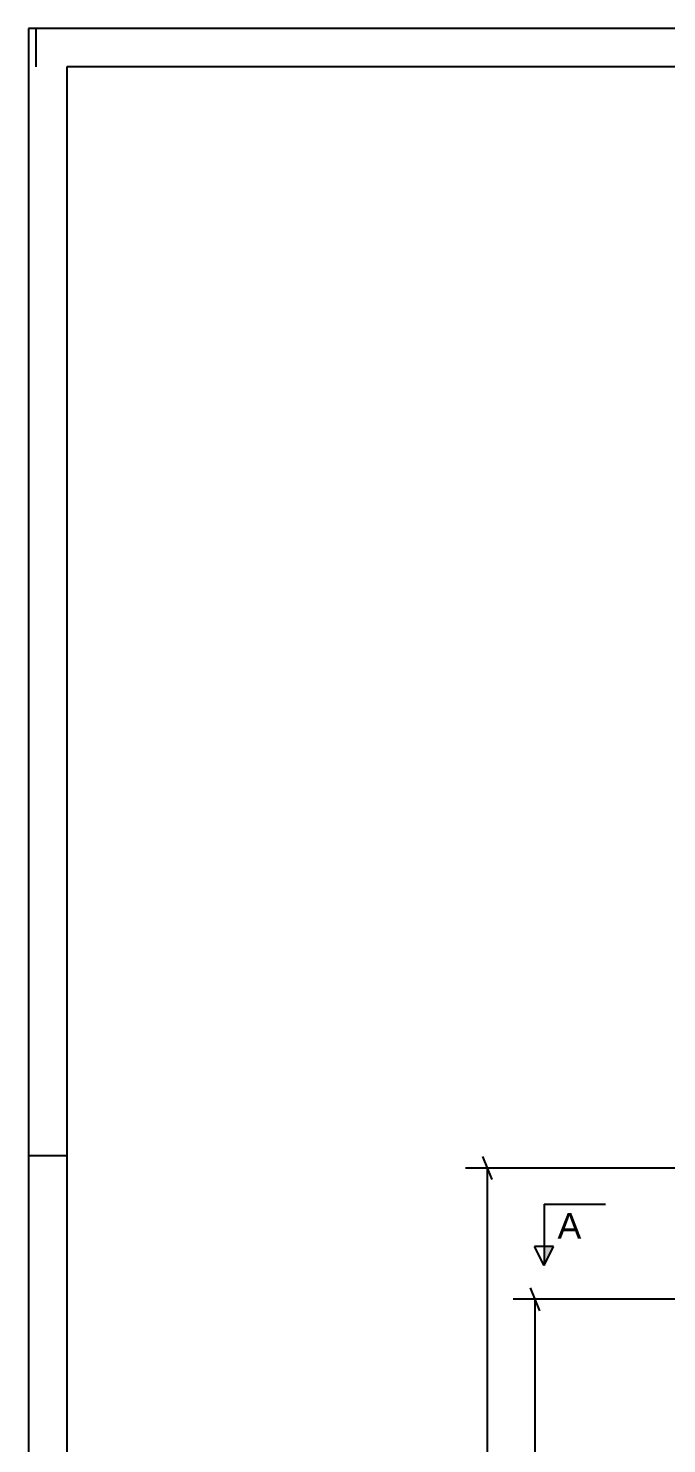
# Model space of a CAD drawing. Header units: millimetres. Extents: x -121 to 720, y -428 to 166.
# Drawn here: x -121.2 to -38, y -18.8 to 165.7 of the extents above; entities that cross this region are included whole.
import ezdxf

# ---------------------------------------------------------------- set-up
doc = ezdxf.new("R2010")
doc.units = ezdxf.units.MM
doc.styles.add('Arial', font='ARIAL.TTF', dxfattribs={"height": 0.2})
doc.styles.add('Arial Narrow', font='ARIALN.TTF', dxfattribs={"height": 0.2})

# ---------------------------------------------------------------- blocks, each defined once
blk = doc.blocks.new('Unknown-318895430-1135')
at = {"color": 5, "linetype": 'Continuous'}
for p, q in [((719.77, 165.69), (-121.23, 165.69)), ((-121.23, 165.69), (-121.23, -428.31)), ((-120.23, 160.69), (-120.23, 165.69)), ((714.77, 160.69), (-116.23, 160.69)), ((-116.23, 160.69), (-116.23, -423.31)), ((-116.23, 18.69), (-121.23, 18.69))]:
    blk.add_line(p, q, dxfattribs=at)
blk = doc.blocks.new('StraightDimension-318895430-4990 - 3370')
at = {"color": 7, "linetype": 'Continuous'}
for p, q in [((-54.57, -1.5), (-55.77, 1.5)), ((-10.64, 0), (-58.02, 0)), ((-55.17, -126), (-55.17, 0)), ((-55.77, -124.5), (-54.57, -127.5)), ((-36.1, -126), (-58.02, -126))]:
    blk.add_line(p, q, dxfattribs=at)
at = {"color": 0}
blk.add_wipeout([(-55.92, -58.74), (-60.12, -58.74), (-60.12, -67.26), (-55.92, -67.26)], dxfattribs=at)
at = {"color": 3, "style": 'Arial Narrow'}
blk.add_text('3150', height=2.863, rotation=90.0002, dxfattribs=at).set_placement((-56.52, -66.66))
blk = doc.blocks.new('StraightDimension-318895430-4878 - 3370')
at = {"color": 7, "linetype": 'Continuous'}
for p, q in [((-60.79, 15.61), (-61.99, 18.61)), ((19.69, 17.11), (-64.24, 17.11)), ((-61.39, -133.6), (-61.39, 17.11)), ((-61.99, -132.1), (-60.79, -135.1)), ((96.38, -133.6), (-64.24, -133.6))]:
    blk.add_line(p, q, dxfattribs=at)
at = {"color": 0}
blk.add_wipeout([(-62.14, -53.99), (-66.34, -53.99), (-66.34, -62.5), (-62.14, -62.5)], dxfattribs=at)
at = {"color": 3, "style": 'Arial Narrow'}
blk.add_text('3768', height=2.863, rotation=90.0002, dxfattribs=at).set_placement((-62.74, -61.9))
blk = doc.blocks.new('SectionMark-318895430-5479 - 3370')
at = {"linetype": 'Continuous'}
blk.add_hatch(color=6, dxfattribs=at).paths.add_polyline_path([(-54.01, 6.9), (-52.76, 6.9), (-54.01, 4.4)])
at = {"color": 6, "linetype": 'Continuous'}
for p, q in [((-54.01, 12.4), (-46.01, 12.4)), ((-54.01, 12.4), (-54.01, 4.4)), ((-54.01, 4.4), (-55.26, 6.9)), ((-52.76, 6.9), (-55.26, 6.9)), ((-54.01, 4.4), (-52.76, 6.9))]:
    blk.add_line(p, q, dxfattribs=at)
at = {"color": 0, "linetype": 'Continuous'}
blk.add_wipeout([(-49.14, 7.9), (-49.14, 11.4), (-52.26, 11.4), (-52.26, 7.9)], dxfattribs=at)
at = {"color": 3, "linetype": 'Continuous', "style": 'Arial'}
blk.add_text('A', height=3.34, dxfattribs=at).set_placement((-52.26, 7.9))

msp = doc.modelspace()

# ---------------------------------------------------------------- block references
msp.add_blockref('Unknown-318895430-1135', (0, 0))

# ---------------------------------------------------------------- next in the draw order: block references
msp.add_blockref('StraightDimension-318895430-4990 - 3370', (0, 0))

# ---------------------------------------------------------------- next in the draw order: block references
msp.add_blockref('StraightDimension-318895430-4878 - 3370', (0, 0))

# ---------------------------------------------------------------- next in the draw order: block references
msp.add_blockref('SectionMark-318895430-5479 - 3370', (0, 0))

doc.saveas('drawing.dxf')
